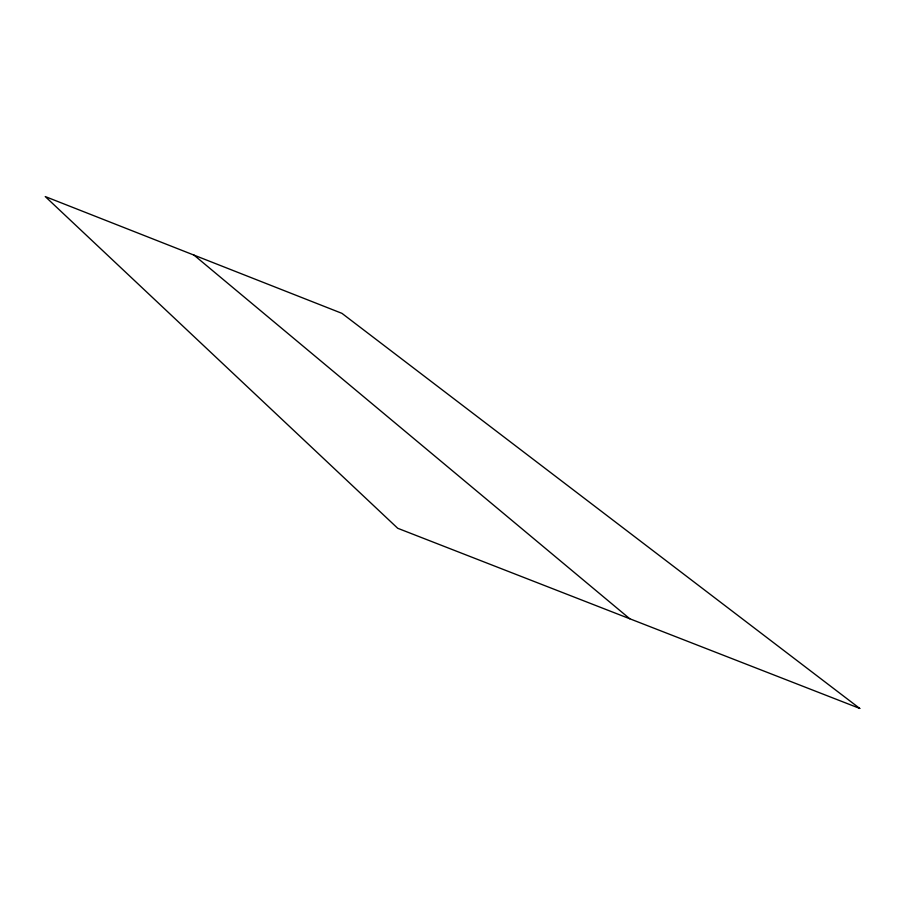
<?xml version="1.0" encoding="UTF-8"?>
<svg xmlns="http://www.w3.org/2000/svg" width="905" height="905" viewBox="0 0 905 905"><rect width="100%" height="100%" fill="white"/><g stroke="black" fill="none" stroke-linecap="round" stroke-linejoin="round"><path stroke-width="1.36" d="M194.021 255.131L629.767 618.76M859.75 708.434L397.725 528.282L45.25 196.566L341.954 313.356L859.75 708.434"/></g></svg>
